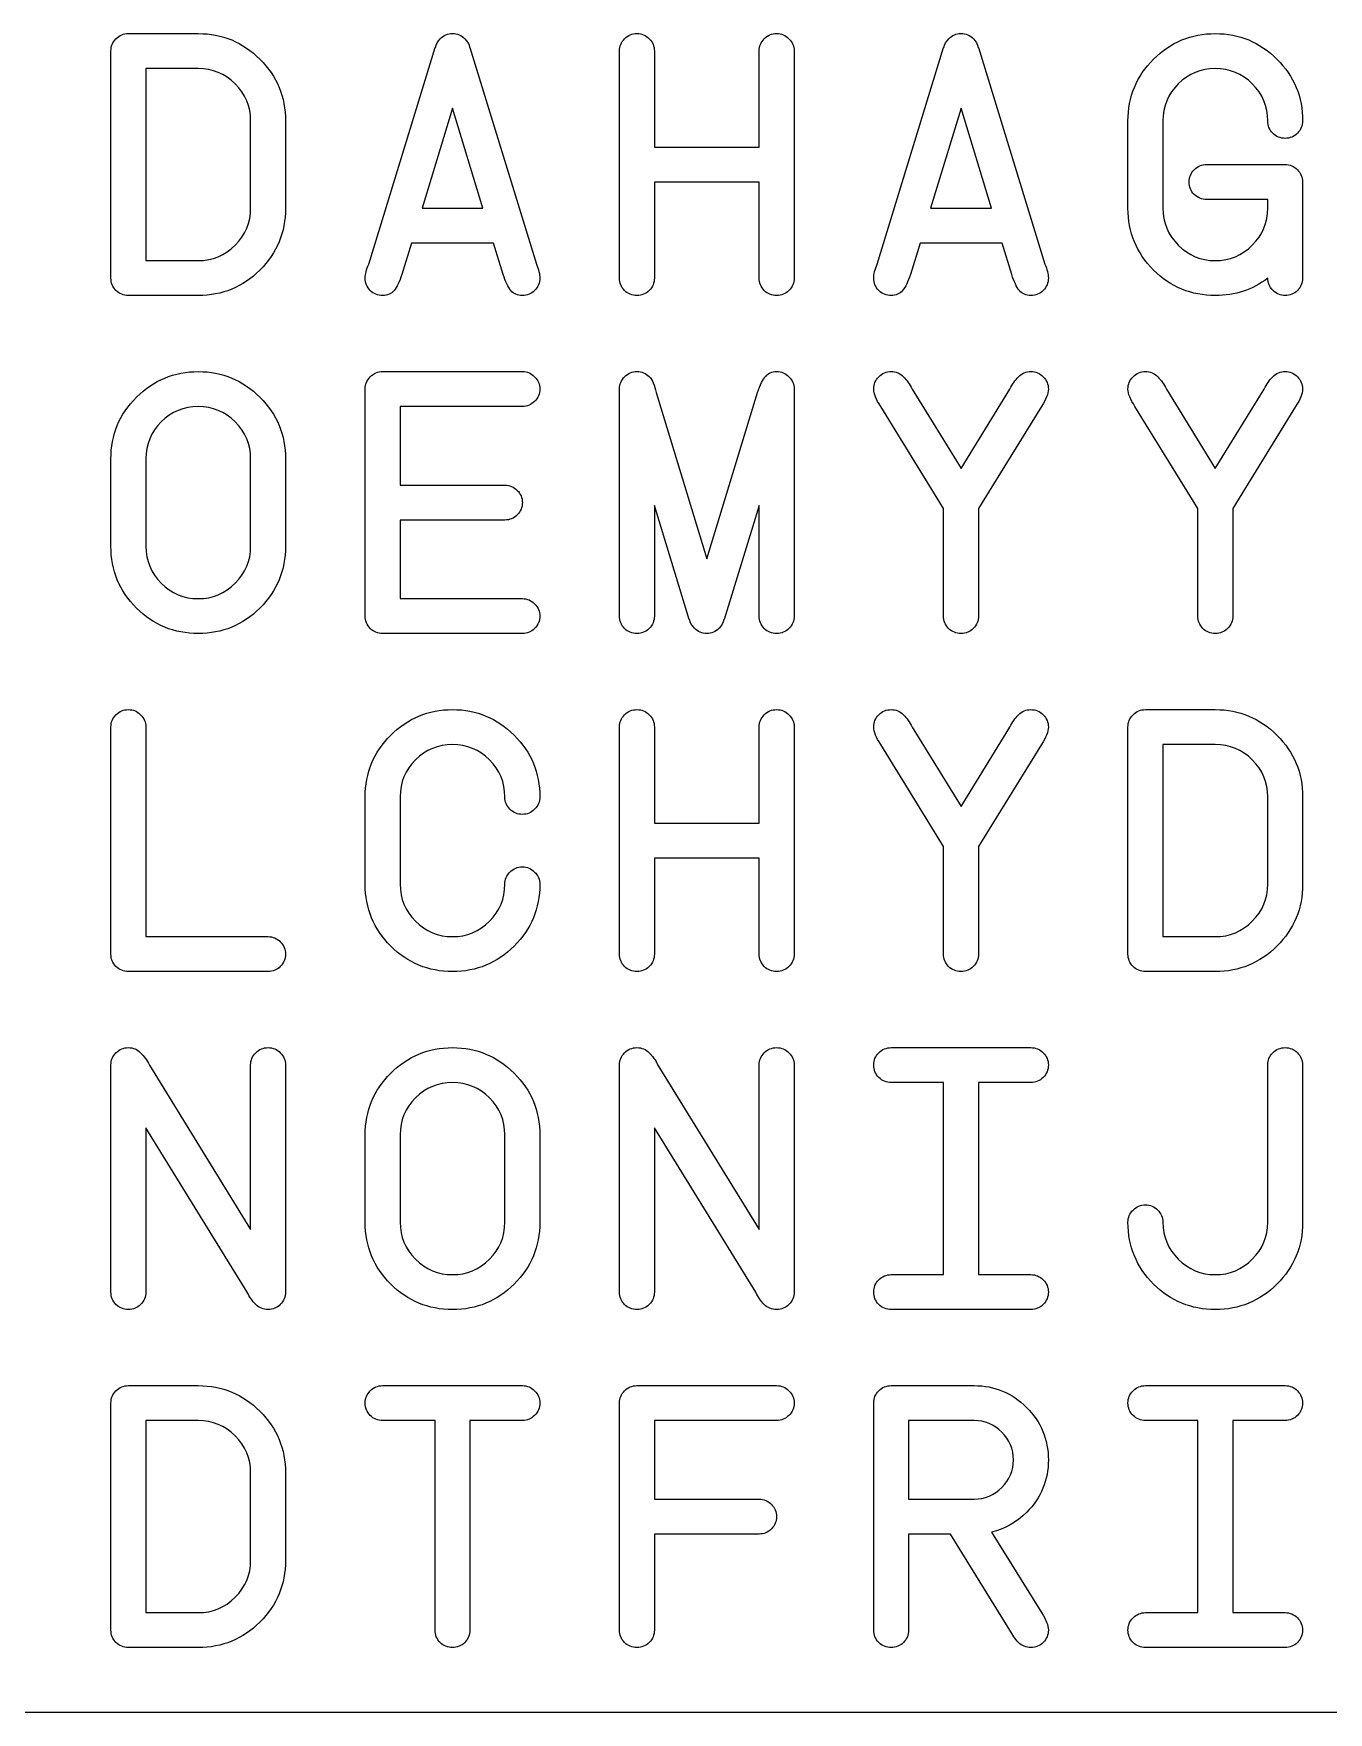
# Model space of a CAD drawing. Extents: x 0.3 to 81.7, y -40.7 to 31.5.
# Drawn here: x 38.79 to 49.6, y 2.86 to 16.88 of the extents above; entities that cross this region are included whole.
import ezdxf

# ---------------------------------------------------------------- set-up
doc = ezdxf.new("R2010")
doc.units = 0
doc.layers.add('Layer_1', color=7, linetype='CONTINUOUS')

msp = doc.modelspace()

# ---------------------------------------------------------------- linework, layer by layer
at = {"layer": 'Layer_1', "color": 7}
for p, q in [((39.577109, 16.876918), (40.160479, 16.876918)), ((39.431267, 14.835125), (39.431267, 16.731077)), ((41.5839, 14.951798), (42.138101, 16.760245)), ((42.138101, 16.760245), (42.141019, 16.760245)), ((42.42687, 16.760245), (42.429785, 16.760245)), ((42.429785, 16.760245), (42.983987, 14.951798)), ((43.678198, 14.835125), (43.678198, 16.731077)), ((43.969882, 16.731077), (43.969882, 15.928942)), ((44.844937, 15.928942), (44.844937, 16.731077)), ((45.136621, 16.731077), (45.136621, 14.835125)), ((45.830833, 14.951798), (46.385034, 16.760245)), ((46.385034, 16.760245), (46.387949, 16.760245)), ((46.6738, 16.760245), (46.676718, 16.760245)), ((46.676718, 16.760245), (47.23092, 14.951798)), ((39.722952, 16.585233), (39.722952, 14.980966)), ((40.160479, 16.585233), (39.722952, 16.585233)), ((40.598006, 15.418495), (40.598006, 16.147707)), ((40.889691, 16.147707), (40.889691, 15.418495)), ((42.283943, 16.252713), (42.030177, 15.418495)), ((42.537709, 15.418495), (42.283943, 16.252713)), ((46.530876, 16.252713), (46.27711, 15.418495)), ((46.784642, 15.418495), (46.530876, 16.252713)), ((47.925126, 15.418495), (47.925126, 16.147707)), ((48.216811, 16.147707), (48.216811, 15.418495)), ((43.969882, 15.928942), (44.844937, 15.928942)), ((48.581417, 15.783101), (49.237708, 15.783101)), ((44.844937, 15.637257), (43.969882, 15.637257)), ((43.969882, 15.637257), (43.969882, 14.835125)), ((44.844937, 14.835125), (44.844937, 15.637257)), ((49.38355, 15.637257), (49.38355, 14.835125)), ((49.091865, 15.491416), (48.581417, 15.491416)), ((49.091865, 15.418495), (49.091865, 15.491416)), ((42.030177, 15.418495), (42.537709, 15.418495)), ((46.27711, 15.418495), (46.784642, 15.418495)), ((41.941213, 15.12681), (41.861, 14.864293)), ((42.626673, 15.12681), (41.941213, 15.12681)), ((42.706886, 14.864293), (42.626673, 15.12681)), ((46.188147, 15.12681), (46.107933, 14.864293)), ((46.873606, 15.12681), (46.188147, 15.12681)), ((46.953819, 14.864293), (46.873606, 15.12681)), ((39.722952, 14.980966), (40.160479, 14.980966)), ((40.160479, 14.689284), (39.577109, 14.689284)), ((41.700577, 14.054343), (42.867316, 14.054343)), ((41.554734, 12.01255), (41.554734, 13.908502)), ((43.678196, 12.01255), (43.678196, 13.908502)), ((43.984465, 13.879331), (44.407408, 12.490914)), ((44.407408, 12.490914), (44.830351, 13.879331)), ((45.13662, 13.908502), (45.13662, 12.01255)), ((45.13662, 13.908502), (45.13662, 13.908502)), ((46.122516, 13.908502), (46.530874, 13.246378)), ((46.530874, 13.246378), (46.939233, 13.908502)), ((48.245983, 13.908502), (48.654341, 13.246378)), ((48.654341, 13.246378), (49.0627, 13.908502)), ((42.867316, 13.762658), (41.846419, 13.762658)), ((41.846419, 13.762658), (41.846419, 13.106367)), ((46.354405, 12.960526), (45.859999, 13.762658)), ((47.201749, 13.762658), (46.707344, 12.960526)), ((48.477872, 12.960526), (47.983467, 13.762658)), ((49.325216, 13.762658), (48.830811, 12.960526)), ((39.43127, 12.59592), (39.43127, 13.325132)), ((39.722955, 13.325132), (39.722955, 12.59592)), ((40.598009, 12.59592), (40.598009, 13.325132)), ((40.889694, 13.325132), (40.889694, 12.59592)), ((41.846419, 13.106367), (42.721474, 13.106367)), ((44.261566, 11.983382), (43.969881, 12.935733)), ((43.969881, 12.935733), (43.969881, 12.01255)), ((44.844935, 12.935733), (44.55325, 11.983382)), ((44.844935, 12.01255), (44.844935, 12.935733)), ((46.385032, 12.91094), (46.354405, 12.960526)), ((46.385032, 12.01255), (46.385032, 12.91094)), ((46.707344, 12.960526), (46.676717, 12.91094)), ((46.676717, 12.91094), (46.676717, 12.01255)), ((48.508499, 12.91094), (48.477872, 12.960526)), ((48.508499, 12.01255), (48.508499, 12.91094)), ((48.830811, 12.960526), (48.800184, 12.91094)), ((48.800184, 12.91094), (48.800184, 12.01255)), ((42.721474, 12.814682), (41.846419, 12.814682)), ((41.846419, 12.814682), (41.846419, 12.158391)), ((41.846419, 12.158391), (42.867316, 12.158391)), ((44.264481, 11.983382), (44.261566, 11.983382)), ((44.55325, 11.983382), (44.550332, 11.983382)), ((42.867316, 11.866709), (41.700577, 11.866709)), ((48.070969, 11.231768), (48.654338, 11.231768)), ((39.431267, 9.189975), (39.431267, 11.085926)), ((39.722952, 11.085926), (39.722952, 9.335817)), ((39.722952, 11.085926), (39.722952, 11.085926)), ((43.678198, 9.189975), (43.678198, 11.085926)), ((43.969882, 11.085926), (43.969882, 10.283792)), ((44.844937, 10.283792), (44.844937, 11.085926)), ((45.136621, 11.085926), (45.136621, 9.189975)), ((46.122517, 11.085926), (46.530876, 10.423801)), ((46.530876, 10.423801), (46.939235, 11.085926)), ((47.925126, 9.189975), (47.925126, 11.085926)), ((46.354407, 10.13795), (45.860001, 10.940083)), ((47.201751, 10.940083), (46.707345, 10.13795)), ((48.216811, 10.940083), (48.216811, 9.335817)), ((48.654338, 10.940083), (48.216811, 10.940083)), ((41.554731, 9.773344), (41.554731, 10.502556)), ((41.846416, 10.502556), (41.846416, 9.773344)), ((49.091865, 9.773344), (49.091865, 10.502556)), ((49.38355, 10.502556), (49.38355, 9.773344)), ((43.969882, 10.283792), (44.844937, 10.283792)), ((46.385034, 10.088364), (46.354407, 10.13795)), ((46.707345, 10.13795), (46.676718, 10.088364)), ((44.844937, 9.992108), (43.969882, 9.992108)), ((43.969882, 9.992108), (43.969882, 9.189975)), ((44.844937, 9.189975), (44.844937, 9.992108)), ((46.385034, 9.189975), (46.385034, 10.088364)), ((46.676718, 10.088364), (46.676718, 9.189975)), ((42.72147, 9.773344), (42.72147, 9.773344)), ((39.722952, 9.335817), (40.743848, 9.335817)), ((48.216811, 9.335817), (48.654338, 9.335817)), ((40.743848, 9.044132), (39.577109, 9.044132)), ((48.654338, 9.044132), (48.070969, 9.044132)), ((39.679202, 8.36544), (39.679202, 8.36544)), ((43.926128, 8.36544), (43.926128, 8.36544)), ((45.947505, 8.409193), (47.114244, 8.409193)), ((39.43127, 6.3674), (39.43127, 8.263351)), ((39.752123, 8.263351), (40.598009, 6.890974)), ((40.598009, 6.890974), (40.598009, 8.263351)), ((40.889694, 8.263351), (40.889694, 6.3674)), ((43.678196, 6.3674), (43.678196, 8.263351)), ((43.99905, 8.263351), (44.844935, 6.890974)), ((44.844935, 6.890974), (44.844935, 8.263351)), ((45.13662, 8.263351), (45.13662, 6.3674)), ((49.091868, 6.950769), (49.091868, 8.263351)), ((49.383553, 8.263351), (49.383553, 6.950769)), ((46.385032, 8.117508), (45.947505, 8.117508)), ((46.385032, 6.513242), (46.385032, 8.117508)), ((47.114244, 8.117508), (46.676717, 8.117508)), ((46.676717, 8.117508), (46.676717, 6.513242)), ((40.56884, 6.3674), (39.722955, 7.739776)), ((39.722955, 7.739776), (39.722955, 6.3674)), ((44.815767, 6.3674), (43.969881, 7.739776)), ((43.969881, 7.739776), (43.969881, 6.3674)), ((41.554734, 6.950769), (41.554734, 7.679981)), ((41.846419, 7.679981), (41.846419, 6.950769)), ((42.721473, 6.950769), (42.721473, 7.679981)), ((43.013158, 7.679981), (43.013158, 6.950769)), ((47.925129, 6.950769), (47.925129, 6.950769)), ((45.947505, 6.513242), (46.385032, 6.513242)), ((46.676717, 6.513242), (47.114244, 6.513242)), ((47.114244, 6.221557), (45.947505, 6.221557)), ((39.577109, 5.586618), (40.160479, 5.586618)), ((41.700574, 5.586618), (42.867312, 5.586618)), ((43.82404, 5.586618), (44.990779, 5.586618)), ((45.947507, 5.586618), (46.640258, 5.586618)), ((48.070969, 5.586618), (49.237708, 5.586618)), ((39.431267, 3.544825), (39.431267, 5.440776)), ((43.678198, 3.544825), (43.678198, 5.440776)), ((45.801664, 3.544825), (45.801664, 5.440776)), ((39.722952, 5.294933), (39.722952, 3.690667)), ((40.160479, 5.294933), (39.722952, 5.294933)), ((42.138101, 5.294933), (41.700574, 5.294933)), ((42.138101, 3.544825), (42.138101, 5.294933)), ((42.429785, 5.294933), (42.429785, 3.544825)), ((42.867312, 5.294933), (42.429785, 5.294933)), ((44.990779, 5.294933), (43.969882, 5.294933)), ((43.969882, 5.294933), (43.969882, 4.638642)), ((46.640258, 5.294933), (46.093349, 5.294933)), ((46.093349, 5.294933), (46.093349, 4.638642)), ((46.640258, 5.294933), (46.640258, 5.294933)), ((48.508496, 5.294933), (48.070969, 5.294933)), ((48.508496, 3.690667), (48.508496, 5.294933)), ((49.237708, 5.294933), (48.80018, 5.294933)), ((48.80018, 5.294933), (48.80018, 3.690667)), ((40.598006, 4.128194), (40.598006, 4.857406)), ((40.889691, 4.857406), (40.889691, 4.128194)), ((43.969882, 4.638642), (44.844937, 4.638642)), ((46.093349, 4.638642), (46.640258, 4.638642)), ((44.844937, 4.346958), (43.969882, 4.346958)), ((43.969882, 4.346958), (43.969882, 3.544825)), ((46.443371, 4.346958), (46.093349, 4.346958)), ((46.093349, 4.346958), (46.093349, 3.544825)), ((46.939235, 3.544825), (46.443371, 4.346958)), ((46.7861, 4.363), (47.201751, 3.690667)), ((39.722952, 3.690667), (40.160479, 3.690667)), ((48.070969, 3.690667), (48.508496, 3.690667)), ((48.80018, 3.690667), (49.237708, 3.690667)), ((40.160479, 3.398982), (39.577109, 3.398982)), ((49.237708, 3.398982), (48.070969, 3.398982)), ((81.710386, 2.8575), (2.8575, 2.8575))]:
    msp.add_line(p, q, dxfattribs=at)
for points in [[(39.431267, 16.731077), (39.431267, 16.77094), (39.445365, 16.804969), (39.473561, 16.833165)], [(39.473561, 16.833165), (39.50273, 16.862334), (39.537246, 16.876918), (39.577109, 16.876918)], [(40.160479, 16.876918), (40.361741, 16.876918), (40.533349, 16.805456), (40.675302, 16.662531)], [(42.141019, 16.760245), (42.145881, 16.787468), (42.159493, 16.811775), (42.181855, 16.833165)], [(42.181855, 16.833165), (42.210051, 16.862334), (42.244081, 16.876918), (42.283944, 16.876918)], [(42.283944, 16.876918), (42.323808, 16.876918), (42.358324, 16.862334), (42.387493, 16.833165)], [(42.387493, 16.833165), (42.408883, 16.811775), (42.422009, 16.787468), (42.42687, 16.760245)], [(43.678198, 16.731077), (43.678198, 16.77094), (43.692296, 16.804969), (43.720492, 16.833165)], [(43.720492, 16.833165), (43.74966, 16.862334), (43.784176, 16.876918), (43.82404, 16.876918)], [(43.82404, 16.876918), (43.863904, 16.876918), (43.897934, 16.862334), (43.92613, 16.833165)], [(43.92613, 16.833165), (43.955298, 16.804969), (43.969882, 16.77094), (43.969882, 16.731077)], [(44.844937, 16.731077), (44.844937, 16.77094), (44.859035, 16.804969), (44.887231, 16.833165)], [(44.887231, 16.833165), (44.916399, 16.862334), (44.950915, 16.876918), (44.990779, 16.876918)], [(44.990779, 16.876918), (45.030642, 16.876918), (45.064672, 16.862334), (45.092869, 16.833165)], [(45.092869, 16.833165), (45.122037, 16.804969), (45.136621, 16.77094), (45.136621, 16.731077)], [(46.387949, 16.760245), (46.392811, 16.787468), (46.406423, 16.811775), (46.428785, 16.833165)], [(46.428785, 16.833165), (46.456981, 16.862334), (46.491011, 16.876918), (46.530875, 16.876918)], [(46.530875, 16.876918), (46.570738, 16.876918), (46.605254, 16.862334), (46.634423, 16.833165)], [(46.634423, 16.833165), (46.655813, 16.811775), (46.668939, 16.787468), (46.6738, 16.760245)], [(48.138056, 16.662531), (48.280982, 16.805456), (48.453076, 16.876918), (48.654338, 16.876918)], [(48.654338, 16.876918), (48.855601, 16.876918), (49.027208, 16.805456), (49.169162, 16.662531)], [(40.469664, 16.456892), (40.384104, 16.542453), (40.281042, 16.585233), (40.160479, 16.585233)], [(40.675302, 16.662531), (40.818228, 16.520577), (40.889691, 16.348969), (40.889691, 16.147707)], [(47.925126, 16.147707), (47.925126, 16.348969), (47.996103, 16.520577), (48.138056, 16.662531)], [(48.654338, 16.585233), (48.533775, 16.585233), (48.430713, 16.542453), (48.345152, 16.456892)], [(48.963524, 16.456892), (48.877963, 16.542453), (48.774901, 16.585233), (48.654338, 16.585233)], [(49.169162, 16.662531), (49.312087, 16.520577), (49.38355, 16.348969), (49.38355, 16.147707)], [(40.598006, 16.147707), (40.598006, 16.26827), (40.555225, 16.371332), (40.469664, 16.456892)], [(48.345152, 16.456892), (48.259591, 16.371332), (48.216811, 16.26827), (48.216811, 16.147707)], [(49.091865, 16.147707), (49.091865, 16.26827), (49.049085, 16.371332), (48.963524, 16.456892)], [(49.134159, 16.044159), (49.105963, 16.073328), (49.091865, 16.107844), (49.091865, 16.147707)], [(49.38355, 16.147707), (49.38355, 16.107844), (49.368966, 16.073328), (49.339797, 16.044159)], [(49.237708, 16.001863), (49.197844, 16.001863), (49.163328, 16.015962), (49.134159, 16.044159)], [(49.339797, 16.044159), (49.311601, 16.015962), (49.277571, 16.001863), (49.237708, 16.001863)], [(48.435574, 15.637257), (48.435574, 15.677122), (48.449673, 15.711152), (48.477869, 15.739348)], [(48.477869, 15.739348), (48.507037, 15.768517), (48.541553, 15.783101), (48.581417, 15.783101)], [(49.237708, 15.783101), (49.277571, 15.783101), (49.311601, 15.768517), (49.339797, 15.739348)], [(49.339797, 15.739348), (49.368966, 15.711152), (49.38355, 15.677122), (49.38355, 15.637257)], [(48.477869, 15.53371), (48.449673, 15.562878), (48.435574, 15.597394), (48.435574, 15.637257)], [(48.581417, 15.491416), (48.541553, 15.491416), (48.507037, 15.505514), (48.477869, 15.53371)], [(40.469664, 15.10931), (40.555225, 15.19487), (40.598006, 15.297932), (40.598006, 15.418495)], [(40.889691, 15.418495), (40.889691, 15.217231), (40.818228, 15.045137), (40.675302, 14.902212)], [(48.138056, 14.902212), (47.996103, 15.045137), (47.925126, 15.217231), (47.925126, 15.418495)], [(48.216811, 15.418495), (48.216811, 15.297932), (48.259591, 15.19487), (48.345152, 15.10931)], [(48.963524, 15.10931), (49.049085, 15.19487), (49.091865, 15.297932), (49.091865, 15.418495)], [(40.160479, 14.980966), (40.281042, 14.980966), (40.384104, 15.023747), (40.469664, 15.10931)], [(48.345152, 15.10931), (48.430713, 15.023747), (48.533775, 14.980966), (48.654338, 14.980966)], [(48.654338, 14.980966), (48.774901, 14.980966), (48.877963, 15.023747), (48.963524, 15.10931)], [(40.675302, 14.902212), (40.533349, 14.76026), (40.361741, 14.689284), (40.160479, 14.689284)], [(41.554731, 14.835125), (41.554731, 14.868183), (41.564454, 14.907074), (41.5839, 14.951798)], [(41.861, 14.864293), (41.841555, 14.804985), (41.819678, 14.760746), (41.795371, 14.731578)], [(42.771057, 14.731578), (42.747722, 14.760746), (42.726332, 14.804985), (42.706886, 14.864293)], [(42.983987, 14.951798), (43.003432, 14.907074), (43.013155, 14.868183), (43.013155, 14.835125)], [(45.801664, 14.835125), (45.801664, 14.868183), (45.811387, 14.907074), (45.830833, 14.951798)], [(46.107933, 14.864293), (46.088488, 14.804985), (46.066611, 14.760746), (46.042304, 14.731578)], [(47.01799, 14.731578), (46.994655, 14.760746), (46.973265, 14.804985), (46.953819, 14.864293)], [(47.23092, 14.951798), (47.250365, 14.907074), (47.260088, 14.868183), (47.260088, 14.835125)], [(48.654338, 14.689284), (48.453076, 14.689284), (48.280982, 14.76026), (48.138056, 14.902212)], [(39.473561, 14.731578), (39.445365, 14.760746), (39.431267, 14.795262), (39.431267, 14.835125)], [(39.577109, 14.689284), (39.537246, 14.689284), (39.50273, 14.703382), (39.473561, 14.731578)], [(41.597025, 14.731578), (41.568829, 14.760746), (41.554731, 14.795262), (41.554731, 14.835125)], [(41.700574, 14.689284), (41.66071, 14.689284), (41.626194, 14.703382), (41.597025, 14.731578)], [(41.795371, 14.731578), (41.772036, 14.703382), (41.740437, 14.689284), (41.700574, 14.689284)], [(42.867312, 14.689284), (42.827449, 14.689284), (42.795364, 14.703382), (42.771057, 14.731578)], [(42.969402, 14.731578), (42.941206, 14.703382), (42.907176, 14.689284), (42.867312, 14.689284)], [(43.013155, 14.835125), (43.013155, 14.795262), (42.998571, 14.760746), (42.969402, 14.731578)], [(43.720492, 14.731578), (43.692296, 14.760746), (43.678198, 14.795262), (43.678198, 14.835125)], [(43.82404, 14.689284), (43.784176, 14.689284), (43.74966, 14.703382), (43.720492, 14.731578)], [(43.92613, 14.731578), (43.897934, 14.703382), (43.863904, 14.689284), (43.82404, 14.689284)], [(43.969882, 14.835125), (43.969882, 14.795262), (43.955298, 14.760746), (43.92613, 14.731578)], [(44.887231, 14.731578), (44.859035, 14.760746), (44.844937, 14.795262), (44.844937, 14.835125)], [(44.990779, 14.689284), (44.950915, 14.689284), (44.916399, 14.703382), (44.887231, 14.731578)], [(45.092869, 14.731578), (45.064672, 14.703382), (45.030642, 14.689284), (44.990779, 14.689284)], [(45.136621, 14.835125), (45.136621, 14.795262), (45.122037, 14.760746), (45.092869, 14.731578)], [(45.843958, 14.731578), (45.815762, 14.760746), (45.801664, 14.795262), (45.801664, 14.835125)], [(45.947507, 14.689284), (45.907643, 14.689284), (45.873127, 14.703382), (45.843958, 14.731578)], [(46.042304, 14.731578), (46.018969, 14.703382), (45.98737, 14.689284), (45.947507, 14.689284)], [(47.114246, 14.689284), (47.074382, 14.689284), (47.042297, 14.703382), (47.01799, 14.731578)], [(47.216335, 14.731578), (47.188139, 14.703382), (47.154109, 14.689284), (47.114246, 14.689284)], [(47.260088, 14.835125), (47.260088, 14.795262), (47.245504, 14.760746), (47.216335, 14.731578)], [(49.091865, 14.833666), (48.966441, 14.737411), (48.820598, 14.689284), (48.654338, 14.689284)], [(49.135618, 14.733034), (49.106449, 14.761232), (49.091865, 14.794776), (49.091865, 14.833666)], [(49.237708, 14.689284), (49.197844, 14.689284), (49.163814, 14.703867), (49.135618, 14.733034)], [(49.339797, 14.731578), (49.311601, 14.703382), (49.277571, 14.689284), (49.237708, 14.689284)], [(49.38355, 14.835125), (49.38355, 14.795262), (49.368966, 14.760746), (49.339797, 14.731578)], [(39.6442, 13.839956), (39.787126, 13.982881), (39.95922, 14.054343), (40.160482, 14.054343)], [(40.160482, 14.054343), (40.361745, 14.054343), (40.533352, 13.982881), (40.675306, 13.839956)], [(41.597029, 14.01059), (41.626197, 14.039759), (41.660713, 14.054343), (41.700577, 14.054343)], [(42.867316, 14.054343), (42.907179, 14.054343), (42.941209, 14.039759), (42.969405, 14.01059)], [(43.721949, 14.012049), (43.750145, 14.040245), (43.784175, 14.054343), (43.824039, 14.054343)], [(43.824039, 14.054343), (43.863902, 14.054343), (43.898418, 14.040245), (43.927587, 14.012049)], [(44.89598, 14.012049), (44.919315, 14.040245), (44.950914, 14.054343), (44.990778, 14.054343)], [(44.990778, 14.054343), (45.030641, 14.054343), (45.064671, 14.039759), (45.092868, 14.01059)], [(45.843957, 14.01059), (45.873125, 14.039759), (45.907641, 14.054343), (45.947505, 14.054343)], [(45.947505, 14.054343), (45.987368, 14.054343), (46.021398, 14.039759), (46.049595, 14.01059)], [(47.010696, 14.01059), (47.039864, 14.039759), (47.07438, 14.054343), (47.114244, 14.054343)], [(47.114244, 14.054343), (47.154108, 14.054343), (47.188137, 14.039759), (47.216333, 14.01059)], [(47.967424, 14.01059), (47.996592, 14.039759), (48.031108, 14.054343), (48.070972, 14.054343)], [(48.070972, 14.054343), (48.110835, 14.054343), (48.144865, 14.039759), (48.173061, 14.01059)], [(49.134163, 14.01059), (49.163331, 14.039759), (49.197847, 14.054343), (49.237711, 14.054343)], [(49.237711, 14.054343), (49.277574, 14.054343), (49.311604, 14.039759), (49.339801, 14.01059)], [(41.554734, 13.908502), (41.554734, 13.948365), (41.568833, 13.982394), (41.597029, 14.01059)], [(42.969405, 14.01059), (42.998574, 13.982394), (43.013158, 13.948365), (43.013158, 13.908502)], [(43.013158, 13.908502), (43.013158, 13.868637), (42.998574, 13.83412), (42.969405, 13.804952)], [(43.678196, 13.908502), (43.678196, 13.948365), (43.692781, 13.982881), (43.721949, 14.012049)], [(43.927587, 14.012049), (43.952866, 13.985797), (43.971826, 13.941558), (43.984465, 13.879331)], [(44.830351, 13.879331), (44.855631, 13.945447), (44.877507, 13.989686), (44.89598, 14.012049)], [(45.092868, 14.01059), (45.122036, 13.982394), (45.13662, 13.948365), (45.13662, 13.908502)], [(45.801662, 13.908502), (45.801662, 13.948365), (45.815761, 13.982394), (45.843957, 14.01059)], [(45.859999, 13.762658), (45.821108, 13.820022), (45.801662, 13.868637), (45.801662, 13.908502)], [(46.049595, 14.01059), (46.078763, 13.982394), (46.10307, 13.948365), (46.122516, 13.908502)], [(46.939233, 13.908502), (46.958679, 13.948365), (46.9825, 13.982394), (47.010696, 14.01059)], [(47.260086, 13.908502), (47.260086, 13.868637), (47.240641, 13.820022), (47.201749, 13.762658)], [(47.216333, 14.01059), (47.245502, 13.982394), (47.260086, 13.948365), (47.260086, 13.908502)], [(47.92513, 13.908502), (47.92513, 13.948365), (47.939228, 13.982394), (47.967424, 14.01059)], [(47.983467, 13.762658), (47.944575, 13.820022), (47.92513, 13.868637), (47.92513, 13.908502)], [(48.173061, 14.01059), (48.20223, 13.982394), (48.226537, 13.948365), (48.245983, 13.908502)], [(49.0627, 13.908502), (49.082146, 13.948365), (49.105966, 13.982394), (49.134163, 14.01059)], [(49.383553, 13.908502), (49.383553, 13.868637), (49.364108, 13.820022), (49.325216, 13.762658)], [(49.339801, 14.01059), (49.368969, 13.982394), (49.383553, 13.948365), (49.383553, 13.908502)], [(39.43127, 13.325132), (39.43127, 13.526394), (39.502247, 13.698002), (39.6442, 13.839956)], [(40.160482, 13.762658), (40.039919, 13.762658), (39.936857, 13.719878), (39.851296, 13.634317)], [(40.469668, 13.634317), (40.384107, 13.719878), (40.281045, 13.762658), (40.160482, 13.762658)], [(40.675306, 13.839956), (40.818231, 13.698002), (40.889694, 13.526394), (40.889694, 13.325132)], [(42.969405, 13.804952), (42.941209, 13.776756), (42.907179, 13.762658), (42.867316, 13.762658)], [(39.851296, 13.634317), (39.765735, 13.548757), (39.722955, 13.445695), (39.722955, 13.325132)], [(40.598009, 13.325132), (40.598009, 13.445695), (40.555229, 13.548757), (40.469668, 13.634317)], [(42.721474, 13.106367), (42.761337, 13.106367), (42.795367, 13.091783), (42.823563, 13.062614)], [(42.823563, 13.062614), (42.852732, 13.034418), (42.867316, 13.000389), (42.867316, 12.960526)], [(42.867316, 12.960526), (42.867316, 12.920661), (42.852732, 12.886144), (42.823563, 12.856976)], [(42.823563, 12.856976), (42.795367, 12.82878), (42.761337, 12.814682), (42.721474, 12.814682)], [(39.6442, 12.079637), (39.502247, 12.222562), (39.43127, 12.394656), (39.43127, 12.59592)], [(39.722955, 12.59592), (39.722955, 12.475357), (39.765735, 12.372295), (39.851296, 12.286735)], [(40.469668, 12.286735), (40.555229, 12.372295), (40.598009, 12.475357), (40.598009, 12.59592)], [(40.889694, 12.59592), (40.889694, 12.394656), (40.818231, 12.222562), (40.675306, 12.079637)], [(39.851296, 12.286735), (39.936857, 12.201172), (40.039919, 12.158391), (40.160482, 12.158391)], [(40.160482, 12.158391), (40.281045, 12.158391), (40.384107, 12.201172), (40.469668, 12.286735)], [(40.160482, 11.866709), (39.95922, 11.866709), (39.787126, 11.937685), (39.6442, 12.079637)], [(40.675306, 12.079637), (40.533352, 11.937685), (40.361745, 11.866709), (40.160482, 11.866709)], [(42.867316, 12.158391), (42.907179, 12.158391), (42.941209, 12.143807), (42.969405, 12.114638)], [(42.969405, 12.114638), (42.998574, 12.086442), (43.013158, 12.052413), (43.013158, 12.01255)], [(41.597029, 11.909003), (41.568833, 11.938171), (41.554734, 11.972687), (41.554734, 12.01255)], [(43.013158, 12.01255), (43.013158, 11.972687), (42.998574, 11.938171), (42.969405, 11.909003)], [(43.720491, 11.909003), (43.692294, 11.938171), (43.678196, 11.972687), (43.678196, 12.01255)], [(43.969881, 12.01255), (43.969881, 11.972687), (43.955297, 11.938171), (43.926128, 11.909003)], [(44.305317, 11.910459), (44.282955, 11.931849), (44.269343, 11.956157), (44.264481, 11.983382)], [(44.550332, 11.983382), (44.545471, 11.956157), (44.532345, 11.931849), (44.510955, 11.910459)], [(44.887229, 11.909003), (44.859033, 11.938171), (44.844935, 11.972687), (44.844935, 12.01255)], [(45.13662, 12.01255), (45.13662, 11.972687), (45.122036, 11.938171), (45.092867, 11.909003)], [(46.427326, 11.909003), (46.39913, 11.938171), (46.385032, 11.972687), (46.385032, 12.01255)], [(46.676717, 12.01255), (46.676717, 11.972687), (46.662132, 11.938171), (46.632964, 11.909003)], [(48.550793, 11.909003), (48.522597, 11.938171), (48.508499, 11.972687), (48.508499, 12.01255)], [(48.800184, 12.01255), (48.800184, 11.972687), (48.785599, 11.938171), (48.756431, 11.909003)], [(41.700577, 11.866709), (41.660713, 11.866709), (41.626197, 11.880807), (41.597029, 11.909003)], [(42.969405, 11.909003), (42.941209, 11.880807), (42.907179, 11.866709), (42.867316, 11.866709)], [(43.824039, 11.866709), (43.784175, 11.866709), (43.749659, 11.880807), (43.720491, 11.909003)], [(43.926128, 11.909003), (43.897932, 11.880807), (43.863902, 11.866709), (43.824039, 11.866709)], [(44.407407, 11.866709), (44.367543, 11.866709), (44.333513, 11.881292), (44.305317, 11.910459)], [(44.510955, 11.910459), (44.481787, 11.881292), (44.44727, 11.866709), (44.407407, 11.866709)], [(44.990778, 11.866709), (44.950914, 11.866709), (44.916398, 11.880807), (44.887229, 11.909003)], [(45.092867, 11.909003), (45.064671, 11.880807), (45.030641, 11.866709), (44.990778, 11.866709)], [(46.530874, 11.866709), (46.491011, 11.866709), (46.456495, 11.880807), (46.427326, 11.909003)], [(46.632964, 11.909003), (46.604768, 11.880807), (46.570738, 11.866709), (46.530874, 11.866709)], [(48.654341, 11.866709), (48.614478, 11.866709), (48.579962, 11.880807), (48.550793, 11.909003)], [(48.756431, 11.909003), (48.728235, 11.880807), (48.694205, 11.866709), (48.654341, 11.866709)], [(39.473561, 11.188015), (39.50273, 11.217184), (39.537246, 11.231768), (39.577109, 11.231768)], [(39.577109, 11.231768), (39.616973, 11.231768), (39.651003, 11.217184), (39.679199, 11.188015)], [(41.767661, 11.01738), (41.910587, 11.160305), (42.082681, 11.231768), (42.283943, 11.231768)], [(42.283943, 11.231768), (42.485205, 11.231768), (42.656813, 11.160305), (42.798767, 11.01738)], [(43.720492, 11.188015), (43.74966, 11.217184), (43.784176, 11.231768), (43.82404, 11.231768)], [(43.82404, 11.231768), (43.863904, 11.231768), (43.897934, 11.217184), (43.92613, 11.188015)], [(44.887231, 11.188015), (44.916399, 11.217184), (44.950915, 11.231768), (44.990779, 11.231768)], [(44.990779, 11.231768), (45.030642, 11.231768), (45.064672, 11.217184), (45.092869, 11.188015)], [(45.843958, 11.188015), (45.873127, 11.217184), (45.907643, 11.231768), (45.947507, 11.231768)], [(45.947507, 11.231768), (45.98737, 11.231768), (46.0214, 11.217184), (46.049596, 11.188015)], [(47.010698, 11.188015), (47.039866, 11.217184), (47.074382, 11.231768), (47.114246, 11.231768)], [(47.114246, 11.231768), (47.154109, 11.231768), (47.188139, 11.217184), (47.216335, 11.188015)], [(47.967421, 11.188015), (47.996589, 11.217184), (48.031105, 11.231768), (48.070969, 11.231768)], [(48.654338, 11.231768), (48.855601, 11.231768), (49.027208, 11.160305), (49.169162, 11.01738)], [(39.431267, 11.085926), (39.431267, 11.125789), (39.445365, 11.159819), (39.473561, 11.188015)], [(39.679199, 11.188015), (39.708367, 11.159819), (39.722952, 11.125789), (39.722952, 11.085926)], [(43.678198, 11.085926), (43.678198, 11.125789), (43.692296, 11.159819), (43.720492, 11.188015)], [(43.92613, 11.188015), (43.955298, 11.159819), (43.969882, 11.125789), (43.969882, 11.085926)], [(44.844937, 11.085926), (44.844937, 11.125789), (44.859035, 11.159819), (44.887231, 11.188015)], [(45.092869, 11.188015), (45.122037, 11.159819), (45.136621, 11.125789), (45.136621, 11.085926)], [(45.801664, 11.085926), (45.801664, 11.125789), (45.815762, 11.159819), (45.843958, 11.188015)], [(45.860001, 10.940083), (45.82111, 10.997448), (45.801664, 11.046062), (45.801664, 11.085926)], [(46.049596, 11.188015), (46.078765, 11.159819), (46.103072, 11.125789), (46.122517, 11.085926)], [(46.939235, 11.085926), (46.95868, 11.125789), (46.982501, 11.159819), (47.010698, 11.188015)], [(47.260088, 11.085926), (47.260088, 11.046062), (47.240642, 10.997448), (47.201751, 10.940083)], [(47.216335, 11.188015), (47.245504, 11.159819), (47.260088, 11.125789), (47.260088, 11.085926)], [(47.925126, 11.085926), (47.925126, 11.125789), (47.939224, 11.159819), (47.967421, 11.188015)], [(41.554731, 10.502556), (41.554731, 10.703819), (41.625708, 10.875426), (41.767661, 11.01738)], [(42.283943, 10.940083), (42.16338, 10.940083), (42.060318, 10.897303), (41.974757, 10.811742)], [(42.593129, 10.811742), (42.507568, 10.897303), (42.404506, 10.940083), (42.283943, 10.940083)], [(42.798767, 11.01738), (42.941692, 10.875426), (43.013155, 10.703819), (43.013155, 10.502556)], [(48.963524, 10.811742), (48.877963, 10.897303), (48.774901, 10.940083), (48.654338, 10.940083)], [(49.169162, 11.01738), (49.312087, 10.875426), (49.38355, 10.703819), (49.38355, 10.502556)], [(41.974757, 10.811742), (41.889196, 10.726181), (41.846416, 10.623119), (41.846416, 10.502556)], [(42.72147, 10.502556), (42.72147, 10.623119), (42.67869, 10.726181), (42.593129, 10.811742)], [(49.091865, 10.502556), (49.091865, 10.623119), (49.049085, 10.726181), (48.963524, 10.811742)], [(42.763765, 10.399008), (42.735568, 10.428177), (42.72147, 10.462693), (42.72147, 10.502556)], [(42.867312, 10.356714), (42.827449, 10.356714), (42.792933, 10.370812), (42.763765, 10.399008)], [(42.969402, 10.399008), (42.941206, 10.370812), (42.907176, 10.356714), (42.867312, 10.356714)], [(43.013155, 10.502556), (43.013155, 10.462693), (42.998571, 10.428177), (42.969402, 10.399008)], [(42.72147, 9.773344), (42.72147, 9.813208), (42.735568, 9.847238), (42.763765, 9.875434)], [(42.763765, 9.875434), (42.792933, 9.904602), (42.827449, 9.919187), (42.867312, 9.919187)], [(42.867312, 9.919187), (42.907176, 9.919187), (42.941206, 9.904602), (42.969402, 9.875434)], [(42.969402, 9.875434), (42.998571, 9.847238), (43.013155, 9.813208), (43.013155, 9.773344)], [(41.767661, 9.257062), (41.625708, 9.399988), (41.554731, 9.572082), (41.554731, 9.773344)], [(41.846416, 9.773344), (41.846416, 9.652781), (41.889196, 9.549719), (41.974757, 9.464158)], [(42.593129, 9.464158), (42.67869, 9.549719), (42.72147, 9.652781), (42.72147, 9.773344)], [(43.013155, 9.773344), (43.013155, 9.572082), (42.941692, 9.399988), (42.798767, 9.257062)], [(48.963524, 9.464158), (49.049085, 9.549719), (49.091865, 9.652781), (49.091865, 9.773344)], [(49.38355, 9.773344), (49.38355, 9.572082), (49.312087, 9.399988), (49.169162, 9.257062)], [(41.974757, 9.464158), (42.060318, 9.378597), (42.16338, 9.335817), (42.283943, 9.335817)], [(42.283943, 9.335817), (42.404506, 9.335817), (42.507568, 9.378597), (42.593129, 9.464158)], [(48.654338, 9.335817), (48.774901, 9.335817), (48.877963, 9.378597), (48.963524, 9.464158)], [(40.743848, 9.335817), (40.783712, 9.335817), (40.817742, 9.321233), (40.845938, 9.292064)], [(40.845938, 9.292064), (40.875106, 9.263868), (40.889691, 9.229838), (40.889691, 9.189975)], [(42.283943, 9.044132), (42.082681, 9.044132), (41.910587, 9.115109), (41.767661, 9.257062)], [(42.798767, 9.257062), (42.656813, 9.115109), (42.485205, 9.044132), (42.283943, 9.044132)], [(49.169162, 9.257062), (49.027208, 9.115109), (48.855601, 9.044132), (48.654338, 9.044132)], [(39.473561, 9.086427), (39.445365, 9.115595), (39.431267, 9.150111), (39.431267, 9.189975)], [(40.889691, 9.189975), (40.889691, 9.150111), (40.875106, 9.115595), (40.845938, 9.086427)], [(43.720492, 9.086427), (43.692296, 9.115595), (43.678198, 9.150111), (43.678198, 9.189975)], [(43.969882, 9.189975), (43.969882, 9.150111), (43.955298, 9.115595), (43.92613, 9.086427)], [(44.887231, 9.086427), (44.859035, 9.115595), (44.844937, 9.150111), (44.844937, 9.189975)], [(45.136621, 9.189975), (45.136621, 9.150111), (45.122037, 9.115595), (45.092869, 9.086427)], [(46.427328, 9.086427), (46.399132, 9.115595), (46.385034, 9.150111), (46.385034, 9.189975)], [(46.676718, 9.189975), (46.676718, 9.150111), (46.662134, 9.115595), (46.632966, 9.086427)], [(47.967421, 9.086427), (47.939224, 9.115595), (47.925126, 9.150111), (47.925126, 9.189975)], [(39.577109, 9.044132), (39.537246, 9.044132), (39.50273, 9.05823), (39.473561, 9.086427)], [(40.845938, 9.086427), (40.817742, 9.05823), (40.783712, 9.044132), (40.743848, 9.044132)], [(43.82404, 9.044132), (43.784176, 9.044132), (43.74966, 9.05823), (43.720492, 9.086427)], [(43.92613, 9.086427), (43.897934, 9.05823), (43.863904, 9.044132), (43.82404, 9.044132)], [(44.990779, 9.044132), (44.950915, 9.044132), (44.916399, 9.05823), (44.887231, 9.086427)], [(45.092869, 9.086427), (45.064672, 9.05823), (45.030642, 9.044132), (44.990779, 9.044132)], [(46.530876, 9.044132), (46.491013, 9.044132), (46.456497, 9.05823), (46.427328, 9.086427)], [(46.632966, 9.086427), (46.60477, 9.05823), (46.57074, 9.044132), (46.530876, 9.044132)], [(48.070969, 9.044132), (48.031105, 9.044132), (47.996589, 9.05823), (47.967421, 9.086427)], [(39.43127, 8.263351), (39.43127, 8.303214), (39.445368, 8.337244), (39.473564, 8.36544)], [(39.473564, 8.36544), (39.502733, 8.394609), (39.537249, 8.409193), (39.577112, 8.409193)], [(39.577112, 8.409193), (39.616976, 8.409193), (39.651006, 8.394609), (39.679202, 8.36544)], [(39.679202, 8.36544), (39.708371, 8.337244), (39.732678, 8.303214), (39.752123, 8.263351)], [(40.598009, 8.263351), (40.598009, 8.303214), (40.612107, 8.337244), (40.640303, 8.36544)], [(40.640303, 8.36544), (40.669472, 8.394609), (40.703988, 8.409193), (40.743851, 8.409193)], [(40.743851, 8.409193), (40.783715, 8.409193), (40.817745, 8.394609), (40.845941, 8.36544)], [(40.845941, 8.36544), (40.87511, 8.337244), (40.889694, 8.303214), (40.889694, 8.263351)], [(41.767664, 8.194805), (41.91059, 8.33773), (42.082684, 8.409193), (42.283946, 8.409193)], [(42.283946, 8.409193), (42.485209, 8.409193), (42.656816, 8.33773), (42.79877, 8.194805)], [(43.678196, 8.263351), (43.678196, 8.303214), (43.692294, 8.337244), (43.720491, 8.36544)], [(43.720491, 8.36544), (43.749659, 8.394609), (43.784175, 8.409193), (43.824039, 8.409193)], [(43.824039, 8.409193), (43.863902, 8.409193), (43.897932, 8.394609), (43.926128, 8.36544)], [(43.926128, 8.36544), (43.955297, 8.337244), (43.979604, 8.303214), (43.99905, 8.263351)], [(44.844935, 8.263351), (44.844935, 8.303214), (44.859033, 8.337244), (44.887229, 8.36544)], [(44.887229, 8.36544), (44.916398, 8.394609), (44.950914, 8.409193), (44.990778, 8.409193)], [(44.990778, 8.409193), (45.030641, 8.409193), (45.064671, 8.394609), (45.092867, 8.36544)], [(45.092867, 8.36544), (45.122036, 8.337244), (45.13662, 8.303214), (45.13662, 8.263351)], [(45.801663, 8.263351), (45.801663, 8.303214), (45.815761, 8.337244), (45.843957, 8.36544)], [(45.843957, 8.36544), (45.873125, 8.394609), (45.907641, 8.409193), (45.947505, 8.409193)], [(47.114244, 8.409193), (47.154108, 8.409193), (47.188137, 8.394609), (47.216334, 8.36544)], [(47.216334, 8.36544), (47.245502, 8.337244), (47.260086, 8.303214), (47.260086, 8.263351)], [(49.091868, 8.263351), (49.091868, 8.303214), (49.105966, 8.337244), (49.134162, 8.36544)], [(49.134162, 8.36544), (49.163331, 8.394609), (49.197847, 8.409193), (49.237711, 8.409193)], [(49.237711, 8.409193), (49.277574, 8.409193), (49.311604, 8.394609), (49.3398, 8.36544)], [(49.3398, 8.36544), (49.368969, 8.337244), (49.383553, 8.303214), (49.383553, 8.263351)], [(41.554734, 7.679981), (41.554734, 7.881244), (41.625711, 8.052851), (41.767664, 8.194805)], [(42.79877, 8.194805), (42.941695, 8.052851), (43.013158, 7.881244), (43.013158, 7.679981)], [(45.843957, 8.159802), (45.815761, 8.188971), (45.801663, 8.223487), (45.801663, 8.263351)], [(45.947505, 8.117508), (45.907641, 8.117508), (45.873125, 8.131606), (45.843957, 8.159802)], [(47.216334, 8.159802), (47.188137, 8.131606), (47.154108, 8.117508), (47.114244, 8.117508)], [(47.260086, 8.263351), (47.260086, 8.223487), (47.245502, 8.188971), (47.216334, 8.159802)], [(42.283946, 8.117508), (42.163383, 8.117508), (42.060321, 8.074728), (41.97476, 7.989167)], [(42.593132, 7.989167), (42.507571, 8.074728), (42.404509, 8.117508), (42.283946, 8.117508)], [(41.97476, 7.989167), (41.889199, 7.903606), (41.846419, 7.800544), (41.846419, 7.679981)], [(42.721473, 7.679981), (42.721473, 7.800544), (42.678693, 7.903606), (42.593132, 7.989167)], [(47.925129, 6.950769), (47.925129, 6.990633), (47.939227, 7.024663), (47.967424, 7.052859)], [(47.967424, 7.052859), (47.996592, 7.082027), (48.031108, 7.096611), (48.070972, 7.096611)], [(48.070972, 7.096611), (48.110835, 7.096611), (48.144865, 7.082027), (48.173061, 7.052859)], [(48.173061, 7.052859), (48.20223, 7.024663), (48.216814, 6.990633), (48.216814, 6.950769)], [(41.767664, 6.434487), (41.625711, 6.577413), (41.554734, 6.749507), (41.554734, 6.950769)], [(41.846419, 6.950769), (41.846419, 6.830206), (41.889199, 6.727144), (41.97476, 6.641583)], [(42.593132, 6.641583), (42.678693, 6.727144), (42.721473, 6.830206), (42.721473, 6.950769)], [(43.013158, 6.950769), (43.013158, 6.749507), (42.941695, 6.577413), (42.79877, 6.434487)], [(48.138059, 6.434487), (47.996106, 6.577413), (47.925129, 6.749507), (47.925129, 6.950769)], [(48.216814, 6.950769), (48.216814, 6.830206), (48.259595, 6.727144), (48.345155, 6.641583)], [(48.963527, 6.641583), (49.049088, 6.727144), (49.091868, 6.830206), (49.091868, 6.950769)], [(49.383553, 6.950769), (49.383553, 6.749507), (49.31209, 6.577413), (49.169165, 6.434487)], [(41.97476, 6.641583), (42.060321, 6.556022), (42.163383, 6.513242), (42.283946, 6.513242)], [(42.283946, 6.513242), (42.404509, 6.513242), (42.507571, 6.556022), (42.593132, 6.641583)], [(48.345155, 6.641583), (48.430716, 6.556022), (48.533778, 6.513242), (48.654341, 6.513242)], [(48.654341, 6.513242), (48.774904, 6.513242), (48.877966, 6.556022), (48.963527, 6.641583)], [(45.801663, 6.3674), (45.801663, 6.407263), (45.815761, 6.441293), (45.843957, 6.469489)], [(45.843957, 6.469489), (45.873125, 6.498658), (45.907641, 6.513242), (45.947505, 6.513242)], [(47.114244, 6.513242), (47.154108, 6.513242), (47.188137, 6.498658), (47.216334, 6.469489)], [(47.216334, 6.469489), (47.245502, 6.441293), (47.260086, 6.407263), (47.260086, 6.3674)], [(39.473564, 6.263852), (39.445368, 6.29302), (39.43127, 6.327536), (39.43127, 6.3674)], [(39.722955, 6.3674), (39.722955, 6.327536), (39.708371, 6.29302), (39.679202, 6.263852)], [(40.640303, 6.263852), (40.612107, 6.29302), (40.588286, 6.327536), (40.56884, 6.3674)], [(40.889694, 6.3674), (40.889694, 6.327536), (40.87511, 6.29302), (40.845941, 6.263852)], [(42.283946, 6.221557), (42.082684, 6.221557), (41.91059, 6.292534), (41.767664, 6.434487)], [(42.79877, 6.434487), (42.656816, 6.292534), (42.485209, 6.221557), (42.283946, 6.221557)], [(43.720491, 6.263852), (43.692294, 6.29302), (43.678196, 6.327536), (43.678196, 6.3674)], [(43.969881, 6.3674), (43.969881, 6.327536), (43.955297, 6.29302), (43.926128, 6.263852)], [(44.887229, 6.263852), (44.859033, 6.29302), (44.835212, 6.327536), (44.815767, 6.3674)], [(45.13662, 6.3674), (45.13662, 6.327536), (45.122036, 6.29302), (45.092867, 6.263852)], [(45.843957, 6.263852), (45.815761, 6.29302), (45.801663, 6.327536), (45.801663, 6.3674)], [(47.260086, 6.3674), (47.260086, 6.327536), (47.245502, 6.29302), (47.216334, 6.263852)], [(48.654341, 6.221557), (48.453079, 6.221557), (48.280985, 6.292534), (48.138059, 6.434487)], [(49.169165, 6.434487), (49.027212, 6.292534), (48.855604, 6.221557), (48.654341, 6.221557)], [(39.577112, 6.221557), (39.537249, 6.221557), (39.502733, 6.235655), (39.473564, 6.263852)], [(39.679202, 6.263852), (39.651006, 6.235655), (39.616976, 6.221557), (39.577112, 6.221557)], [(40.743851, 6.221557), (40.703988, 6.221557), (40.669472, 6.235655), (40.640303, 6.263852)], [(40.845941, 6.263852), (40.817745, 6.235655), (40.783715, 6.221557), (40.743851, 6.221557)], [(43.824039, 6.221557), (43.784175, 6.221557), (43.749659, 6.235655), (43.720491, 6.263852)], [(43.926128, 6.263852), (43.897932, 6.235655), (43.863902, 6.221557), (43.824039, 6.221557)], [(44.990778, 6.221557), (44.950914, 6.221557), (44.916398, 6.235655), (44.887229, 6.263852)], [(45.092867, 6.263852), (45.064671, 6.235655), (45.030641, 6.221557), (44.990778, 6.221557)], [(45.947505, 6.221557), (45.907641, 6.221557), (45.873125, 6.235655), (45.843957, 6.263852)], [(47.216334, 6.263852), (47.188137, 6.235655), (47.154108, 6.221557), (47.114244, 6.221557)], [(39.431267, 5.440776), (39.431267, 5.480639), (39.445365, 5.514669), (39.473561, 5.542865)], [(39.473561, 5.542865), (39.50273, 5.572034), (39.537246, 5.586618), (39.577109, 5.586618)], [(40.160479, 5.586618), (40.361741, 5.586618), (40.533349, 5.515155), (40.675302, 5.372229)], [(41.554731, 5.440776), (41.554731, 5.480639), (41.568829, 5.514669), (41.597025, 5.542865)], [(41.597025, 5.542865), (41.626194, 5.572034), (41.66071, 5.586618), (41.700574, 5.586618)], [(42.867312, 5.586618), (42.907176, 5.586618), (42.941206, 5.572034), (42.969402, 5.542865)], [(42.969402, 5.542865), (42.998571, 5.514669), (43.013155, 5.480639), (43.013155, 5.440776)], [(43.678198, 5.440776), (43.678198, 5.480639), (43.692296, 5.514669), (43.720492, 5.542865)], [(43.720492, 5.542865), (43.74966, 5.572034), (43.784176, 5.586618), (43.82404, 5.586618)], [(44.990779, 5.586618), (45.030642, 5.586618), (45.064672, 5.572034), (45.092869, 5.542865)], [(45.092869, 5.542865), (45.122037, 5.514669), (45.136621, 5.480639), (45.136621, 5.440776)], [(45.801664, 5.440776), (45.801664, 5.480639), (45.815762, 5.514669), (45.843958, 5.542865)], [(45.843958, 5.542865), (45.873127, 5.572034), (45.907643, 5.586618), (45.947507, 5.586618)], [(46.640258, 5.586618), (46.81138, 5.586618), (46.957222, 5.52585), (47.077785, 5.404315)], [(47.925126, 5.440776), (47.925126, 5.480639), (47.939224, 5.514669), (47.967421, 5.542865)], [(47.967421, 5.542865), (47.996589, 5.572034), (48.031105, 5.586618), (48.070969, 5.586618)], [(49.237708, 5.586618), (49.277571, 5.586618), (49.311601, 5.572034), (49.339797, 5.542865)], [(49.339797, 5.542865), (49.368966, 5.514669), (49.38355, 5.480639), (49.38355, 5.440776)], [(40.675302, 5.372229), (40.818228, 5.230276), (40.889691, 5.058668), (40.889691, 4.857406)], [(41.597025, 5.337227), (41.568829, 5.366396), (41.554731, 5.400912), (41.554731, 5.440776)], [(41.700574, 5.294933), (41.66071, 5.294933), (41.626194, 5.309031), (41.597025, 5.337227)], [(42.969402, 5.337227), (42.941206, 5.309031), (42.907176, 5.294933), (42.867312, 5.294933)], [(43.013155, 5.440776), (43.013155, 5.400912), (42.998571, 5.366396), (42.969402, 5.337227)], [(45.092869, 5.337227), (45.064672, 5.309031), (45.030642, 5.294933), (44.990779, 5.294933)], [(45.136621, 5.440776), (45.136621, 5.400912), (45.122037, 5.366396), (45.092869, 5.337227)], [(47.077785, 5.404315), (47.19932, 5.283752), (47.260088, 5.13791), (47.260088, 4.966788)], [(47.967421, 5.337227), (47.939224, 5.366396), (47.925126, 5.400912), (47.925126, 5.440776)], [(48.070969, 5.294933), (48.031105, 5.294933), (47.996589, 5.309031), (47.967421, 5.337227)], [(49.339797, 5.337227), (49.311601, 5.309031), (49.277571, 5.294933), (49.237708, 5.294933)], [(49.38355, 5.440776), (49.38355, 5.400912), (49.368966, 5.366396), (49.339797, 5.337227)], [(40.469664, 5.166592), (40.384104, 5.252153), (40.281042, 5.294933), (40.160479, 5.294933)], [(46.872147, 5.198677), (46.807977, 5.262848), (46.73068, 5.294933), (46.640258, 5.294933)], [(46.968403, 4.966788), (46.968403, 5.05721), (46.936318, 5.134506), (46.872147, 5.198677)], [(40.598006, 4.857406), (40.598006, 4.977969), (40.555225, 5.081031), (40.469664, 5.166592)], [(46.872147, 4.734898), (46.936318, 4.799069), (46.968403, 4.876366), (46.968403, 4.966788)], [(47.260088, 4.966788), (47.260088, 4.795666), (47.199807, 4.649824), (47.079243, 4.529261)], [(44.844937, 4.638642), (44.8848, 4.638642), (44.91883, 4.624058), (44.947026, 4.59489)], [(46.640258, 4.638642), (46.73068, 4.638642), (46.807977, 4.670728), (46.872147, 4.734898)], [(44.947026, 4.59489), (44.976195, 4.566694), (44.990779, 4.532664), (44.990779, 4.4928)], [(44.990779, 4.4928), (44.990779, 4.452936), (44.976195, 4.41842), (44.947026, 4.389252)], [(47.079243, 4.529261), (46.993683, 4.4437), (46.895968, 4.38828), (46.7861, 4.363)], [(44.947026, 4.389252), (44.91883, 4.361056), (44.8848, 4.346958), (44.844937, 4.346958)], [(40.469664, 3.819008), (40.555225, 3.904569), (40.598006, 4.007631), (40.598006, 4.128194)], [(40.889691, 4.128194), (40.889691, 3.926932), (40.818228, 3.754838), (40.675302, 3.611912)], [(40.160479, 3.690667), (40.281042, 3.690667), (40.384104, 3.733447), (40.469664, 3.819008)], [(47.201751, 3.690667), (47.240642, 3.633302), (47.260088, 3.584688), (47.260088, 3.544825)], [(47.925126, 3.544825), (47.925126, 3.584688), (47.939224, 3.618718), (47.967421, 3.646914)], [(47.967421, 3.646914), (47.996589, 3.676083), (48.031105, 3.690667), (48.070969, 3.690667)], [(49.237708, 3.690667), (49.277571, 3.690667), (49.311601, 3.676083), (49.339797, 3.646914)], [(49.339797, 3.646914), (49.368966, 3.618718), (49.38355, 3.584688), (49.38355, 3.544825)], [(39.473561, 3.441277), (39.445365, 3.470445), (39.431267, 3.504961), (39.431267, 3.544825)], [(40.675302, 3.611912), (40.533349, 3.469959), (40.361741, 3.398982), (40.160479, 3.398982)], [(42.180395, 3.441277), (42.152199, 3.470445), (42.138101, 3.504961), (42.138101, 3.544825)], [(42.429785, 3.544825), (42.429785, 3.504961), (42.415201, 3.470445), (42.386033, 3.441277)], [(43.720492, 3.441277), (43.692296, 3.470445), (43.678198, 3.504961), (43.678198, 3.544825)], [(43.969882, 3.544825), (43.969882, 3.504961), (43.955298, 3.470445), (43.92613, 3.441277)], [(45.843958, 3.441277), (45.815762, 3.470445), (45.801664, 3.504961), (45.801664, 3.544825)], [(46.093349, 3.544825), (46.093349, 3.504961), (46.078765, 3.470445), (46.049596, 3.441277)], [(47.010698, 3.441277), (46.982501, 3.470445), (46.95868, 3.504961), (46.939235, 3.544825)], [(47.260088, 3.544825), (47.260088, 3.504961), (47.245504, 3.470445), (47.216335, 3.441277)], [(47.967421, 3.441277), (47.939224, 3.470445), (47.925126, 3.504961), (47.925126, 3.544825)], [(49.38355, 3.544825), (49.38355, 3.504961), (49.368966, 3.470445), (49.339797, 3.441277)], [(39.577109, 3.398982), (39.537246, 3.398982), (39.50273, 3.41308), (39.473561, 3.441277)], [(42.283943, 3.398982), (42.24408, 3.398982), (42.209564, 3.41308), (42.180395, 3.441277)], [(42.386033, 3.441277), (42.357837, 3.41308), (42.323807, 3.398982), (42.283943, 3.398982)], [(43.82404, 3.398982), (43.784176, 3.398982), (43.74966, 3.41308), (43.720492, 3.441277)], [(43.92613, 3.441277), (43.897934, 3.41308), (43.863904, 3.398982), (43.82404, 3.398982)], [(45.947507, 3.398982), (45.907643, 3.398982), (45.873127, 3.41308), (45.843958, 3.441277)], [(46.049596, 3.441277), (46.0214, 3.41308), (45.98737, 3.398982), (45.947507, 3.398982)], [(47.114246, 3.398982), (47.074382, 3.398982), (47.039866, 3.41308), (47.010698, 3.441277)], [(47.216335, 3.441277), (47.188139, 3.41308), (47.154109, 3.398982), (47.114246, 3.398982)], [(48.070969, 3.398982), (48.031105, 3.398982), (47.996589, 3.41308), (47.967421, 3.441277)], [(49.339797, 3.441277), (49.311601, 3.41308), (49.277571, 3.398982), (49.237708, 3.398982)]]:
    msp.add_open_spline(points, degree=3, dxfattribs=at)

doc.saveas('drawing.dxf')
